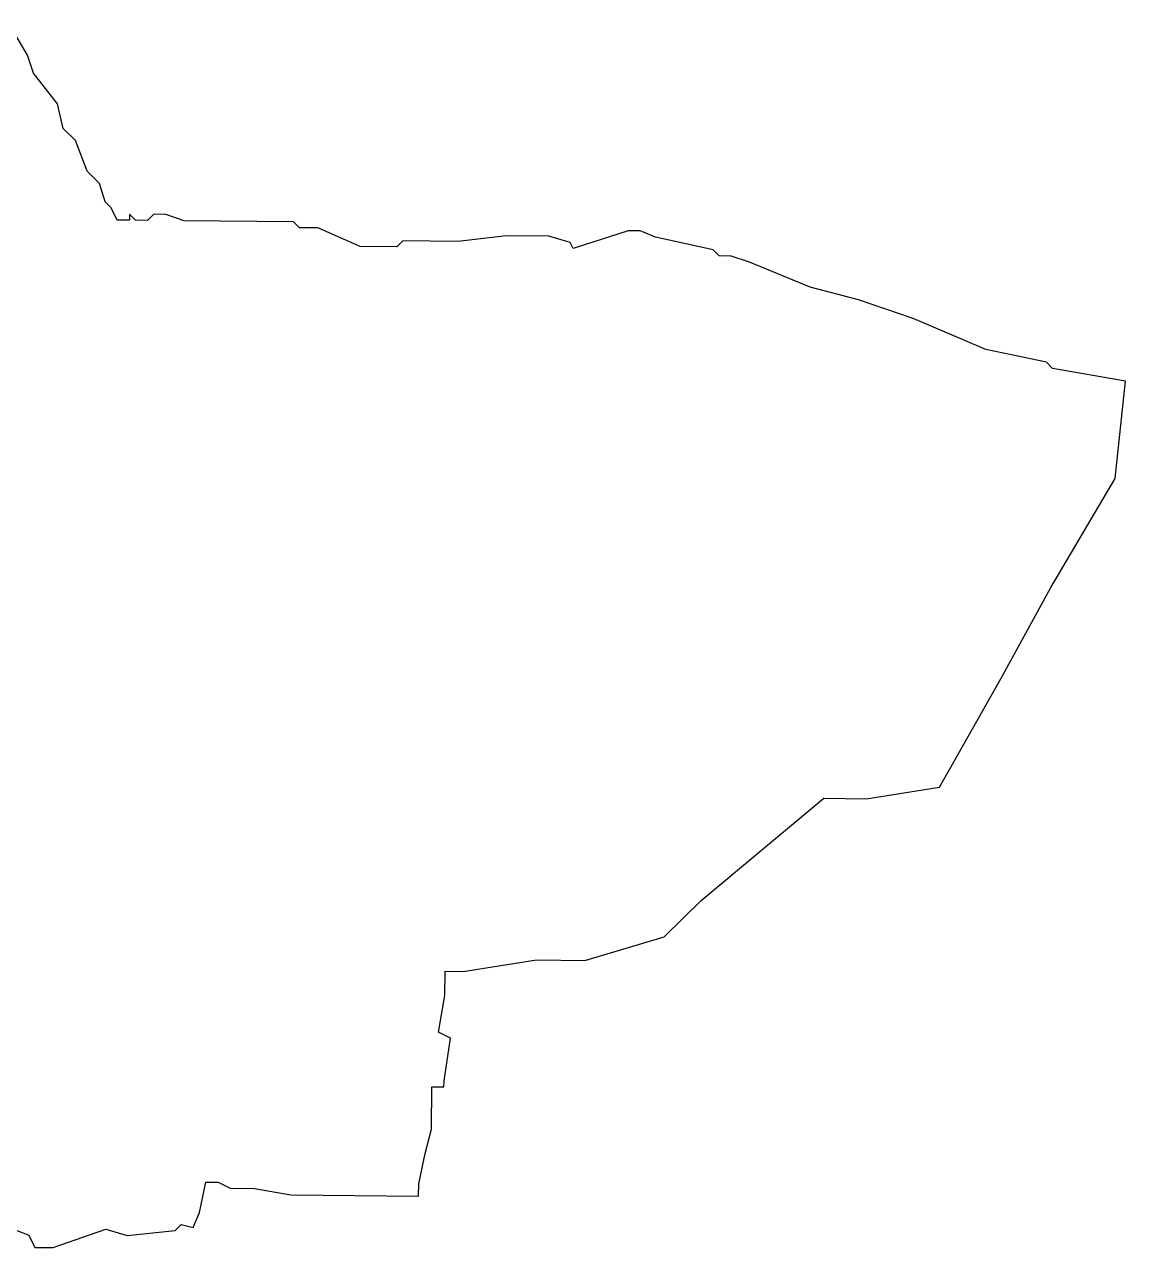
# Model space of a CAD drawing. Header units: metres. Extents: x 274630 to 279303, y 2074790 to 2078105.
# Drawn here: x 276966 to 279303, y 2075095 to 2077690 of the extents above; entities that cross this region are included whole.
import ezdxf

# ---------------------------------------------------------------- set-up
doc = ezdxf.new("R2010")
doc.units = ezdxf.units.M
doc.header["$MEASUREMENT"] = 0
doc.layers.add('VILLAGE BOUNDRY', color=10, linetype='Continuous')

msp = doc.modelspace()

# ---------------------------------------------------------------- linework, layer by layer
at = {"layer": 'VILLAGE BOUNDRY'}
msp.add_lwpolyline([(276873.2, 2075160.8), (276976, 2075121.2), (276988.7, 2075095.2), (277027.4, 2075094.9), (277139, 2075133.5), (277184.2, 2075120.2), (277285.9, 2075131.2), (277298.9, 2075144.1), (277324.7, 2075137.4), (277337.8, 2075169.5), (277351.3, 2075233.9), (277377.1, 2075233.7), (277402.8, 2075220.5), (277454.4, 2075220.1), (277531.7, 2075206.5), (277802.8, 2075204), (277803, 2075229.8), (277816.5, 2075294.2), (277829.9, 2075345.8), (277830.7, 2075436.1), (277856.5, 2075435.8), (277856.6, 2075448.8), (277870.3, 2075539), (277844.6, 2075552.1), (277858.2, 2075629.4), (277858.7, 2075681), (277897.4, 2075680.7), (278052.5, 2075705.1), (278155.7, 2075704.2), (278323.9, 2075754.2), (278402.1, 2075831), (278662.2, 2076048), (278752.5, 2076047.2), (278907.6, 2076071.6), (279038.8, 2076302.7), (279143.7, 2076495.4), (279280.4, 2076726.5), (279302.5, 2076932.7), (279147.9, 2076960), (279135.1, 2076973), (279006.3, 2077000), (278852, 2077065.9), (278736.3, 2077105.6), (278633.3, 2077132.4), (278504.7, 2077185.2), (278466.1, 2077198.4), (278440.2, 2077198.7), (278427.5, 2077211.7), (278305.1, 2077238.6), (278273, 2077251.8), (278247.2, 2077252), (278130.7, 2077214.4), (278124.3, 2077227.3), (278079.3, 2077240.7), (277989, 2077241.5), (277885.6, 2077229.5), (277769.4, 2077230.5), (277756.4, 2077217.8), (277679, 2077218.5), (277589, 2077258), (277550.3, 2077258.3), (277537.5, 2077271.3), (277305.2, 2077273.4), (277266.6, 2077286.7), (277240.8, 2077287), (277227.8, 2077274.1), (277202, 2077274.4), (277189.2, 2077287.4), (277189.1, 2077274.5), (277163.3, 2077274.7), (277150.6, 2077300.7), (277137.8, 2077313.7), (277125.3, 2077352.5), (277099.7, 2077378.5), (277074.5, 2077443.3), (277048.9, 2077469.4), (277036.5, 2077521.1), (276985.4, 2077586.1), (276972.9, 2077624.9), (276934.7, 2077689.8)], dxfattribs=at)

doc.saveas('drawing.dxf')
